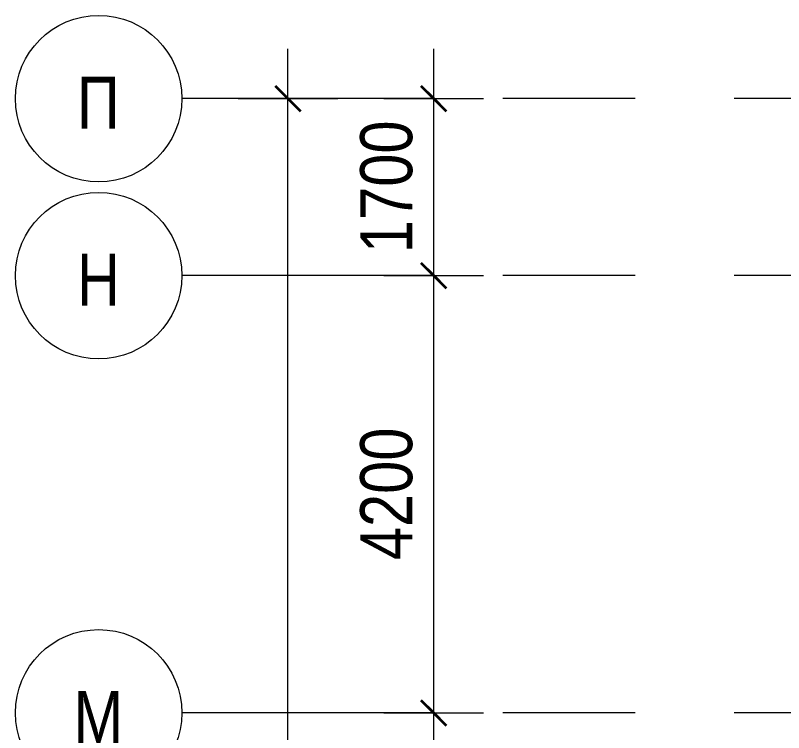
# Model space of a CAD drawing. Header units: millimetres. Extents: x 92932 to 275892, y -43515 to 30371.
# Drawn here: x 169211 to 176595, y 19327 to 26217 of the extents above; entities that cross this region are included whole.
import ezdxf

# ---------------------------------------------------------------- set-up
doc = ezdxf.new("R2010")
doc.units = ezdxf.units.MM
doc.linetypes.add('Осевые', pattern=[6350, 1270, -952.5, 3175, -952.5])
for name, color, linetype, lineweight in [('Оси', 7, 'Continuous', 9), ('Оси-1', 7, 'Осевые', 9), ('Оси-2', 7, 'Continuous', 18), ('Размеры', 7, 'Continuous', 9), ('Размеры-200', 7, 'Continuous', 9)]:
    doc.layers.add(name, color=color, linetype=linetype, lineweight=lineweight)
doc.styles.add('Arial Narrow', font='Arial Narrow.ttf', dxfattribs={"height": 500})
doc.dimstyles.new('Диагональ_-_2_5_мм_Arial_narrow', dxfattribs={"dimscale": 304.8, "dimtxt": 511.715487, "dimasz": 0.787402, "dimexe": 1.574803, "dimexo": 0.0625, "dimgap": 0.19685, "dimtad": 1, "dimdec": 0, "dimzin": 0, "dimdsep": 46, "dimtxsty": 'Arial Narrow', "dimblk1": 'OBLIQUE', "dimblk2": 'OBLIQUE', "dimsah": 1, "dimcen": 0.09, "dimdle": 1.574803, "dimazin": 0, "dimtfac": 1, "dimtdec": 4, "dimtix": 1, "dimtmove": 0, "dimatfit": 3, "dimfxl": 1.574803, "dimfxlon": 1, "dimtvp": 1, "dimtolj": 1, "dimtzin": 0, "dimarcsym": 2})
doc.dimstyles.new('Диагональ_-_2_5_мм_Arial_narrow_1', dxfattribs={"dimscale": 304.8, "dimtxt": 511.715487, "dimasz": 0.787402, "dimexe": 1.574803, "dimexo": 0.0625, "dimgap": 0.19685, "dimtad": 1, "dimdec": 0, "dimzin": 0, "dimdsep": 46, "dimtxsty": 'Arial Narrow', "dimblk1": 'OBLIQUE', "dimblk2": 'OBLIQUE', "dimsah": 1, "dimcen": 0.09, "dimdle": 1.574803, "dimazin": 0, "dimtfac": 1, "dimtdec": 4, "dimtix": 1, "dimtmove": 1, "dimatfit": 3, "dimfxl": 1.574803, "dimfxlon": 1, "dimtvp": 1, "dimtolj": 1, "dimtzin": 0, "dimarcsym": 2})

# ---------------------------------------------------------------- blocks, each defined once
blk = doc.blocks.new('Ось сетки - По умолчанию 2-349628-План 3-го этажа на отм_ _4_200')
at = {"layer": 'Оси-2'}
blk.add_circle((0, 0), 4, dxfattribs=at)
blk = doc.blocks.new('DIMBLOCK17-План 3-го этажа на отм_ _4_200')
at = {"layer": 'Размеры-200', "lineweight": 35, "transparency": 16777216}
for points in [[(171831.3, 25417.1), (171711.3, 25537.1), (171951.3, 25297.1)], [(171831.3, -31382.9), (171711.3, -31262.9), (171951.3, -31502.9)]]:
    blk.add_hatch(color=256, dxfattribs=at).paths.add_polyline_path(points, flags=0)
at = {"layer": 'Размеры-200', "transparency": 16777216}
for p, q in [((171831.3, -31862.9), (171831.3, 25897.1)), ((171351.3, 25417.1), (172311.3, 25417.1)), ((171831.3, 25417.1), (171351.3, 25417.1)), ((171831.3, -1482.6), (171831.3, -3466.5)), ((171831.3, -3466.5), (171831.3, -2982.9)), ((171351.3, -31382.9), (172311.3, -31382.9)), ((171831.3, -31382.9), (171351.3, -31382.9))]:
    blk.add_line(p, q, dxfattribs=at)
at = {"layer": 'Размеры-200', "lineweight": 35, "transparency": 16777216}
for p, q in [((171831.3, 25417.1), (171711.3, 25537.1)), ((171711.3, 25537.1), (171951.3, 25297.1)), ((171951.3, 25297.1), (171831.3, 25417.1)), ((171831.3, -31382.9), (171711.3, -31262.9)), ((171711.3, -31262.9), (171951.3, -31502.9)), ((171951.3, -31502.9), (171831.3, -31382.9))]:
    blk.add_line(p, q, dxfattribs=at)
at = {"layer": 'Размеры-200', "color": 0, "transparency": 16777216, "insert": (171125, -3066.5), "char_height": 500, "width": 1900.658, "attachment_point": 1, "rotation": 90, "line_spacing_factor": 0.974696, "style": 'Arial Narrow'}
blk.add_mtext('56800', dxfattribs=at)
blk = doc.blocks.new('_Oblique')
at = {"color": 0, "linetype": 'ByBlock', "lineweight": -2}
blk.add_line((-0.5, -0.5), (0.5, 0.5), dxfattribs=at)
blk = doc.blocks.new('DIMBLOCK28-План 3-го этажа на отм_ _4_200')
at = {"layer": 'Размеры-200', "lineweight": 35, "transparency": 16777216}
for points in [[(173231.3, 19517.1), (173111.3, 19637.1), (173351.3, 19397.1)], [(173231.3, 11717.1), (173111.3, 11837.1), (173351.3, 11597.1)]]:
    blk.add_hatch(color=256, dxfattribs=at).paths.add_polyline_path(points, flags=0)
for p, q in [((173231.3, 19517.1), (173111.3, 19637.1)), ((173111.3, 19637.1), (173351.3, 19397.1)), ((173351.3, 19397.1), (173231.3, 19517.1)), ((173231.3, 11717.1), (173111.3, 11837.1)), ((173111.3, 11837.1), (173351.3, 11597.1)), ((173351.3, 11597.1), (173231.3, 11717.1))]:
    blk.add_line(p, q, dxfattribs=at)
at = {"layer": 'Размеры-200', "transparency": 16777216}
for p, q in [((172751.3, 19517.1), (173711.3, 19517.1)), ((173231.3, 19517.1), (172751.3, 19517.1)), ((173231.3, 11717.1), (173231.3, 19517.1)), ((172751.3, 11717.1), (173711.3, 11717.1)), ((173231.3, 11717.1), (172751.3, 11717.1))]:
    blk.add_line(p, q, dxfattribs=at)
at = {"layer": 'Размеры-200', "color": 0, "transparency": 16777216, "insert": (172525, 14983.6), "char_height": 500, "width": 1520.526, "attachment_point": 1, "rotation": 90, "line_spacing_factor": 0.974696, "style": 'Arial Narrow'}
blk.add_mtext('7800', dxfattribs=at)
blk = doc.blocks.new('DIMBLOCK29-План 3-го этажа на отм_ _4_200')
at = {"layer": 'Размеры-200', "lineweight": 35, "transparency": 16777216}
for points in [[(173231.3, 23717.1), (173111.3, 23837.1), (173351.3, 23597.1)], [(173231.3, 19517.1), (173111.3, 19637.1), (173351.3, 19397.1)]]:
    blk.add_hatch(color=256, dxfattribs=at).paths.add_polyline_path(points, flags=0)
for p, q in [((173231.3, 23717.1), (173111.3, 23837.1)), ((173111.3, 23837.1), (173351.3, 23597.1)), ((173351.3, 23597.1), (173231.3, 23717.1)), ((173231.3, 19517.1), (173111.3, 19637.1)), ((173111.3, 19637.1), (173351.3, 19397.1)), ((173351.3, 19397.1), (173231.3, 19517.1))]:
    blk.add_line(p, q, dxfattribs=at)
at = {"layer": 'Размеры-200', "transparency": 16777216}
for p, q in [((172751.3, 23717.1), (173711.3, 23717.1)), ((173231.3, 23717.1), (172751.3, 23717.1)), ((173231.3, 19517.1), (173231.3, 23717.1)), ((172751.3, 19517.1), (173711.3, 19517.1)), ((173231.3, 19517.1), (172751.3, 19517.1))]:
    blk.add_line(p, q, dxfattribs=at)
at = {"layer": 'Размеры-200', "color": 0, "transparency": 16777216, "insert": (172525, 20983.6), "char_height": 500, "width": 1520.526, "attachment_point": 1, "rotation": 90, "line_spacing_factor": 0.974696, "style": 'Arial Narrow'}
blk.add_mtext('4200', dxfattribs=at)
blk = doc.blocks.new('DIMBLOCK30-План 3-го этажа на отм_ _4_200')
at = {"layer": 'Размеры-200', "lineweight": 35, "transparency": 16777216}
for points in [[(173231.3, 25417.1), (173111.3, 25537.1), (173351.3, 25297.1)], [(173231.3, 23717.1), (173111.3, 23837.1), (173351.3, 23597.1)]]:
    blk.add_hatch(color=256, dxfattribs=at).paths.add_polyline_path(points, flags=0)
at = {"layer": 'Размеры-200', "transparency": 16777216}
for p, q in [((173231.3, 23717.1), (173231.3, 25897.1)), ((172751.3, 25417.1), (173711.3, 25417.1)), ((173231.3, 25417.1), (172751.3, 25417.1)), ((172751.3, 23717.1), (173711.3, 23717.1)), ((173231.3, 23717.1), (172751.3, 23717.1))]:
    blk.add_line(p, q, dxfattribs=at)
at = {"layer": 'Размеры-200', "lineweight": 35, "transparency": 16777216}
for p, q in [((173231.3, 25417.1), (173111.3, 25537.1)), ((173111.3, 25537.1), (173351.3, 25297.1)), ((173351.3, 25297.1), (173231.3, 25417.1)), ((173231.3, 23717.1), (173111.3, 23837.1)), ((173111.3, 23837.1), (173351.3, 23597.1)), ((173351.3, 23597.1), (173231.3, 23717.1))]:
    blk.add_line(p, q, dxfattribs=at)
at = {"layer": 'Размеры-200', "color": 0, "transparency": 16777216, "insert": (172525, 23933.6), "char_height": 500, "width": 1520.526, "attachment_point": 1, "rotation": 90, "line_spacing_factor": 0.974696, "style": 'Arial Narrow'}
blk.add_mtext('1700', dxfattribs=at)

msp = doc.modelspace()

# ---------------------------------------------------------------- linework, layer by layer
at = {"layer": 'Оси-1'}
for p, q in [((270417.4, 25417.1), (170811.4, 25417.1)), ((270417.4, 23717.1), (170811.4, 23717.1)), ((270417.4, 19517.1), (170811.4, 19517.1))]:
    msp.add_line(p, q, dxfattribs=at)

# ---------------------------------------------------------------- block references
at = {"layer": 'Оси-2', "xscale": 199.9999999999999, "yscale": 199.9999999999999, "zscale": 199.9999999999999, "rotation": 89.99999999999982}
for p in [(170011.4, 25417.1), (170011.4, 23717.1), (170011.4, 19517.1)]:
    msp.add_blockref('Ось сетки - По умолчанию 2-349628-План 3-го этажа на отм_ _4_200', p, dxfattribs=at)

# ---------------------------------------------------------------- texts
at = {"layer": 'Оси', "char_height": 500, "attachment_point": 1, "style": 'Arial Narrow'}
for s, insert, width in [('\\fArial Narrow|b0|i0|c204|p34|;П', (169803.2, 25627.7), 497.046), ('\\fArial Narrow|b0|i0|c204|p34|;Н', (169803.2, 23927.7), 497.046), ('\\fArial Narrow|b0|i0|c204|p34|;М', (169770.2, 19727.7), 577.215)]:
    msp.add_mtext(s, dxfattribs=dict(at, insert=insert, width=width))

# ---------------------------------------------------------------- dimensions: what is measured, and where the dimension line sits
at = {"layer": 'Размеры'}
dim = msp.add_linear_dim(base=(171831.3, 25417.1), p1=(171351.3, -31382.9), p2=(171351.3, 25417.1), angle=90, dimstyle='Диагональ_-_2_5_мм_Arial_narrow_1', override={"dimpost": '<>', "dimfxl": 56800}, dxfattribs=at)
dim.commit()
dim.dimension.update_dxf_attribs({"geometry": 'DIMBLOCK17-План 3-го этажа на отм_ _4_200', "text_midpoint": (171458.4, -2116.2), "dimtype": 160, "text_rotation": 90})
for base, p1, p2, override, picture, middle in [((173231.3, 25417.1), (172751.3, 23717.1), (172751.3, 25417.1), {"dimpost": '<>', "dimfxl": 1700}, 'DIMBLOCK30-План 3-го этажа на отм_ _4_200', (172916, 24567.1)), ((173231.3, 23717.1), (172751.3, 19517.1), (172751.3, 23717.1), {"dimpost": '<>', "dimfxl": 4200}, 'DIMBLOCK29-План 3-го этажа на отм_ _4_200', (172916, 21617.1)), ((173231.3, 19517.1), (172751.3, 11717.1), (172751.3, 19517.1), {"dimpost": '<>', "dimfxl": 7800}, 'DIMBLOCK28-План 3-го этажа на отм_ _4_200', (172916, 15617.1))]:
    dim = msp.add_linear_dim(base=base, p1=p1, p2=p2, angle=90, dimstyle='Диагональ_-_2_5_мм_Arial_narrow', override=override, dxfattribs=at)
    dim.commit()
    dim.dimension.update_dxf_attribs({"geometry": picture, "text_midpoint": middle})

doc.saveas('drawing.dxf')
